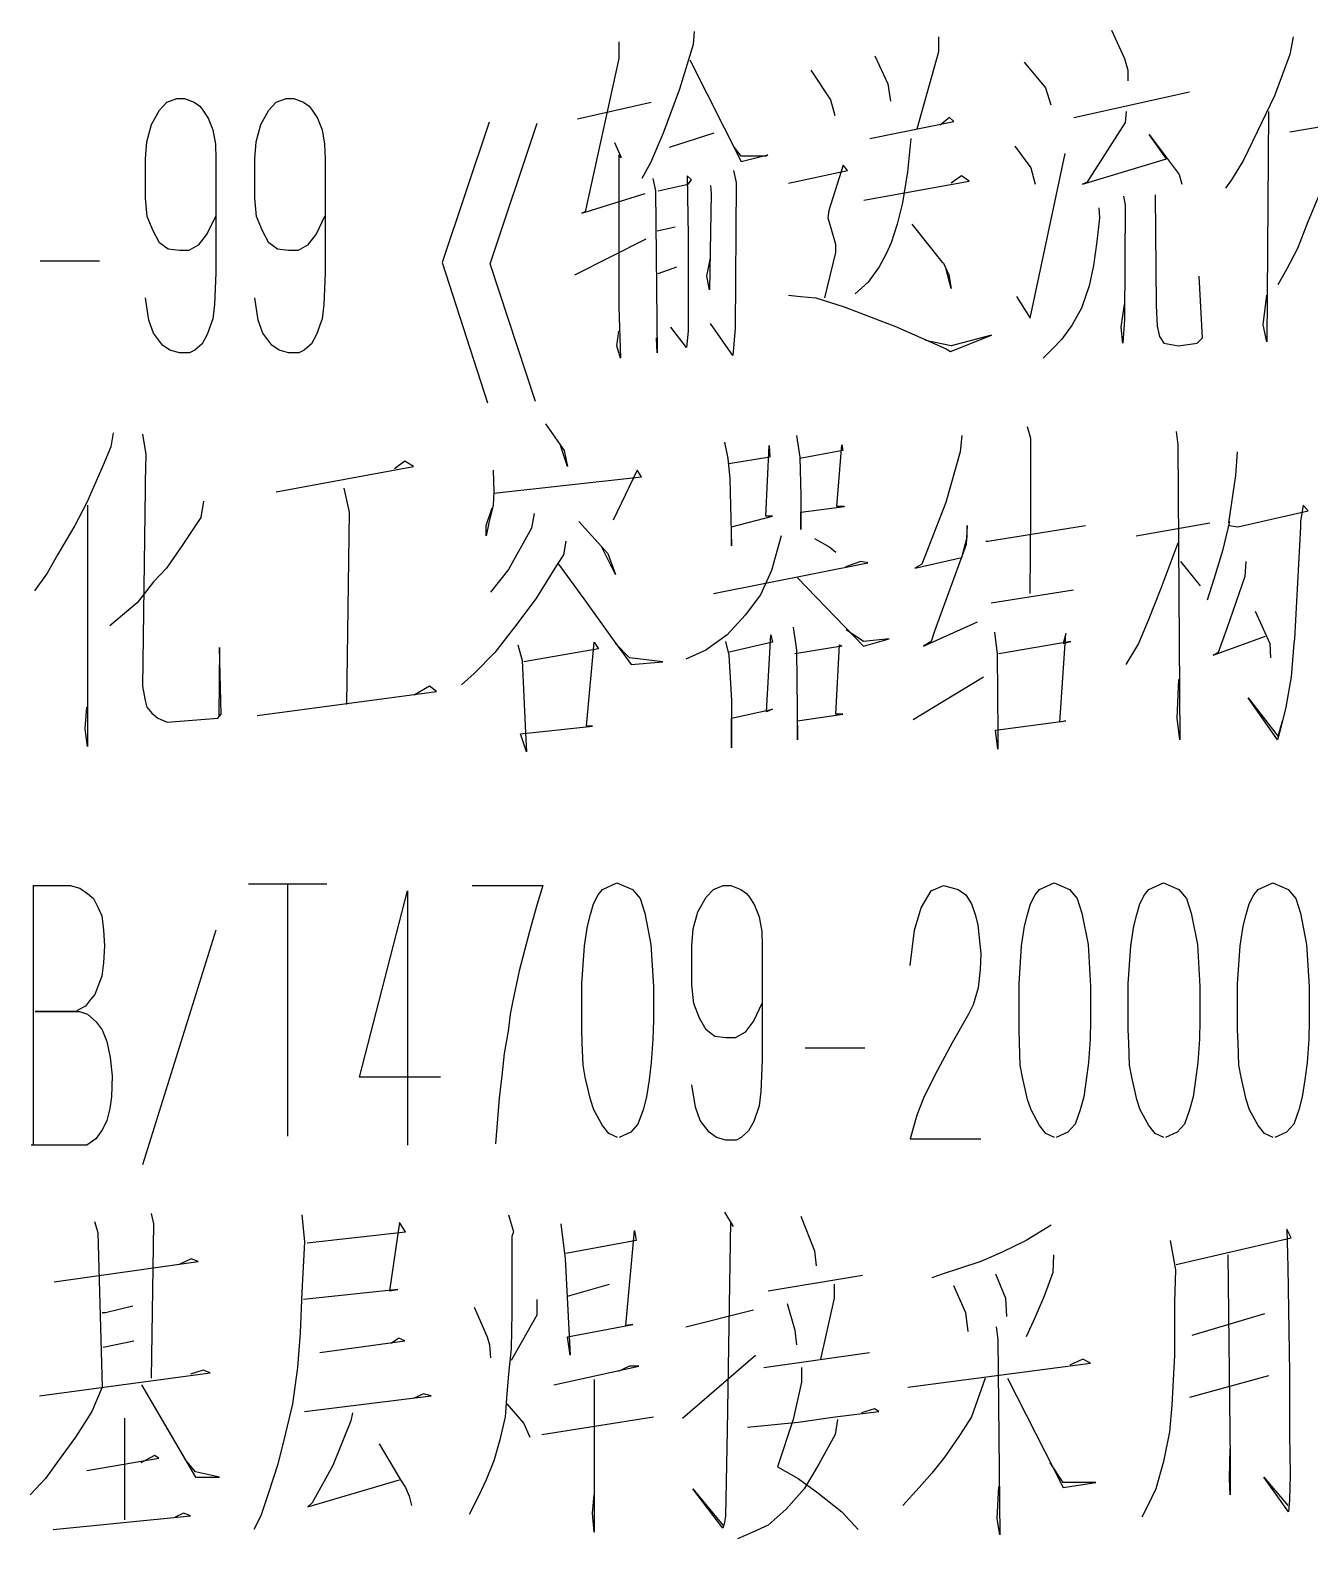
# Model space of a CAD drawing. Extents: x 0 to 8410, y 0 to 11890.
# Drawn here: x 7605.9 to 7801, y 10906.6 to 11136.6 of the extents above; entities that cross this region are included whole.
import ezdxf

# ---------------------------------------------------------------- set-up
doc = ezdxf.new("R2010")
doc.units = 0
doc.header["$MEASUREMENT"] = 0
doc.layers.add('6', color=7, linetype='Continuous')
doc.layers.add('8', color=7, linetype='Continuous')

# ---------------------------------------------------------------- blocks, each defined once
blk = doc.blocks.new('BLKENT759')
at = {"layer": '8', "color": 2, "linetype": 'Continuous'}
for p, q in [((7770.81, 11136.6), (7772.77, 11132.3)), ((7695.65, 11134.8), (7695.65, 11132.3)), ((7707.02, 11134.4), (7704.93, 11127.6)), ((7707.15, 11136.4), (7707.02, 11134.4)), ((7744.41, 11135.6), (7744.41, 11133.3)), ((7798.52, 11135.6), (7798, 11132.9)), ((7695.65, 11132.3), (7690.55, 11108.9)), ((7706.5, 11132.1), (7714.34, 11116.6)), ((7734.73, 11132.7), (7736.69, 11128.4)), ((7744.41, 11133.3), (7741.14, 11121.5)), ((7772.77, 11132.3), (7773.3, 11130.5)), ((7798, 11132.9), (7795.65, 11126.6)), ((7724.93, 11130.5), (7727.94, 11126)), ((7757.48, 11131.7), (7760.75, 11127.8)), ((7773.3, 11130.5), (7773.3, 11128.9)), ((7704.93, 11127.6), (7702.45, 11120.9)), ((7736.69, 11128.4), (7737.09, 11125.8)), ((7760.75, 11127.8), (7761.53, 11125.2)), ((7625.65, 11124.4), (7626.76, 11125.6)), ((7626.76, 11125.6), (7628.26, 11126.2)), ((7628.26, 11126.2), (7629.44, 11126.2)), ((7629.44, 11126.2), (7630.94, 11125.6)), ((7630.94, 11125.6), (7631.79, 11125)), ((7642.32, 11124.4), (7643.43, 11125.6)), ((7643.43, 11125.6), (7644.93, 11126.2)), ((7644.93, 11126.2), (7646.11, 11126.2)), ((7646.11, 11126.2), (7647.61, 11125.6)), ((7647.61, 11125.6), (7648.46, 11125)), ((7689.38, 11123.1), (7700.62, 11125.6)), ((7727.94, 11126), (7728.59, 11123.6)), ((7765.06, 11123.3), (7782.71, 11127.2)), ((7795.65, 11126.6), (7793.03, 11121.1)), ((7624.41, 11122.2), (7625.65, 11124.4)), ((7631.79, 11125), (7632.25, 11124.4)), ((7632.25, 11124.4), (7633.03, 11123.2)), ((7633.03, 11123.2), (7633.75, 11121.4)), ((7641.07, 11122.2), (7642.32, 11124.4)), ((7648.46, 11125), (7648.92, 11124.4)), ((7648.92, 11124.4), (7649.7, 11123.2)), ((7649.7, 11123.2), (7650.42, 11121.4)), ((7746.11, 11123.3), (7744.67, 11122.1)), ((7746.76, 11122.7), (7746.11, 11123.3)), ((7773.03, 11124.2), (7772.9, 11122.5)), ((7794.73, 11124.2), (7794.47, 11089.1)), ((7798, 11121.1), (7816.17, 11124.2)), ((7623.69, 11119.6), (7624.41, 11122.2)), ((7633.75, 11121.4), (7634.15, 11119.2)), ((7640.36, 11119.6), (7641.07, 11122.2)), ((7650.42, 11121.4), (7650.81, 11119.2)), ((7675.91, 11122.6), (7668.72, 11101.2)), ((7676.04, 11101), (7683.23, 11122.4)), ((7702.45, 11120.9), (7700.49, 11116.4)), ((7710.16, 11120.9), (7703.36, 11118.7)), ((7733.95, 11120.1), (7746.76, 11122.7)), ((7772.9, 11122.5), (7767.02, 11113.4)), ((7779.18, 11117), (7776.56, 11120.7)), ((7776.56, 11120.7), (7781.14, 11114.6)), ((7793.03, 11121.1), (7790.94, 11116.8)), ((7623.49, 11117), (7623.69, 11119.6)), ((7634.15, 11119.2), (7634.21, 11117)), ((7640.16, 11117), (7640.36, 11119.6)), ((7650.81, 11119.2), (7650.88, 11117)), ((7695, 11119.5), (7696.04, 11117.2)), ((7714.34, 11117.4), (7713.17, 11118.9)), ((7740.22, 11120.1), (7739.7, 11115)), ((7756.04, 11118.9), (7758.52, 11115.6)), ((7623.49, 11114.2), (7623.49, 11117)), ((7634.21, 11117), (7634.21, 11107.8)), ((7640.16, 11114.2), (7640.16, 11117)), ((7650.88, 11117), (7650.88, 11107.8)), ((7696.04, 11117.2), (7695.65, 11117.6)), ((7695.65, 11117.6), (7695.65, 11107.4)), ((7700.49, 11116.4), (7699.18, 11114)), ((7714.34, 11116.6), (7718.39, 11117.6)), ((7718.13, 11117.4), (7714.34, 11117.4)), ((7718.39, 11117.6), (7718.13, 11117.4)), ((7729.9, 11116), (7727.68, 11109.1)), ((7730.55, 11115.2), (7729.9, 11116)), ((7758.39, 11092.7), (7763.75, 11117.8)), ((7766.37, 11113.1), (7779.18, 11117)), ((7790.94, 11116.8), (7789.11, 11113.8)), ((7623.49, 11111), (7623.49, 11114.2)), ((7640.16, 11111), (7640.16, 11114.2)), ((7700.88, 11114), (7701.27, 11112.1)), ((7706.76, 11113.8), (7706.11, 11114.4)), ((7706.11, 11114.4), (7706.24, 11105.2)), ((7706.24, 11113.1), (7706.76, 11113.8)), ((7713.17, 11115.2), (7713.56, 11113.4)), ((7721.53, 11113.3), (7730.55, 11115.2)), ((7733.03, 11110.7), (7749.11, 11113.6)), ((7739.7, 11115), (7738.92, 11110.3)), ((7747.94, 11114.4), (7746.37, 11113.3)), ((7749.11, 11113.6), (7747.94, 11114.4)), ((7758.52, 11115.6), (7759.18, 11113.1)), ((7781.14, 11114.6), (7781.53, 11113.1)), ((7789.11, 11113.8), (7788.2, 11112.5)), ((7690.03, 11108.7), (7699.7, 11111.7)), ((7701.27, 11112.1), (7701.53, 11087.4)), ((7701.66, 11112.1), (7706.24, 11113.1)), ((7709.77, 11111.7), (7709.51, 11097)), ((7709.64, 11112.9), (7709.77, 11111.7)), ((7713.56, 11113.4), (7713.43, 11091.1)), ((7767.02, 11113.4), (7766.37, 11113.1)), ((7772.64, 11111.3), (7772.9, 11109.9)), ((7777.48, 11111.5), (7777.61, 11094.6)), ((7802.71, 11112.1), (7800.75, 11107.4)), ((7623.75, 11108.2), (7623.49, 11111)), ((7640.42, 11108.2), (7640.16, 11111)), ((7727.68, 11109.1), (7727.54, 11108)), ((7738.92, 11110.3), (7738.13, 11107)), ((7768.85, 11109.5), (7768.98, 11108)), ((7772.9, 11109.9), (7772.77, 11092.5)), ((7624.67, 11106), (7623.75, 11108.2)), ((7634.15, 11108.2), (7632.9, 11105.6)), ((7634.21, 11107.8), (7634.21, 11099.6)), ((7641.34, 11106), (7640.42, 11108.2)), ((7650.81, 11108.2), (7649.57, 11105.6)), ((7650.88, 11107.8), (7650.88, 11099.6)), ((7690.55, 11108.9), (7690.03, 11108.7)), ((7695.65, 11107.4), (7695.65, 11095)), ((7727.54, 11108), (7727.94, 11106.6)), ((7738.13, 11107), (7737.22, 11104.2)), ((7740.36, 11107), (7744.93, 11101.3)), ((7768.98, 11108), (7768.59, 11104.4)), ((7800.75, 11107.4), (7799.18, 11103.3)), ((7625.65, 11104.2), (7624.67, 11106)), ((7632.9, 11105.6), (7631.53, 11103.8)), ((7642.32, 11104.2), (7641.34, 11106)), ((7649.57, 11105.6), (7648.2, 11103.8)), ((7688.98, 11099.3), (7699.83, 11104.8)), ((7701.53, 11106), (7704.28, 11106.6)), ((7706.24, 11105.2), (7706.24, 11095)), ((7727.94, 11106.6), (7728.72, 11104)), ((7768.59, 11104.4), (7768.07, 11100.7)), ((7626.96, 11103.2), (7625.65, 11104.2)), ((7628.66, 11103), (7626.96, 11103.2)), ((7630.09, 11103), (7628.66, 11103)), ((7631.53, 11103.8), (7630.09, 11103)), ((7643.62, 11103.2), (7642.32, 11104.2)), ((7645.32, 11103), (7643.62, 11103.2)), ((7646.76, 11103), (7645.32, 11103)), ((7648.2, 11103.8), (7646.76, 11103)), ((7728.72, 11102.7), (7727.02, 11095.8)), ((7728.72, 11104), (7728.72, 11102.7)), ((7736.43, 11102.5), (7735.39, 11100.5)), ((7737.22, 11104.2), (7736.43, 11102.5)), ((7799.18, 11103.3), (7797.48, 11100.1)), ((7616.5, 11101.4), (7607.41, 11101.4)), ((7668.72, 11101.2), (7675.65, 11079.8)), ((7682.97, 11080), (7676.04, 11101)), ((7701.66, 11099.5), (7704.54, 11100.5)), ((7709.11, 11099.1), (7709.64, 11101.9)), ((7735.39, 11100.5), (7733.69, 11098.2)), ((7744.93, 11101.3), (7745.19, 11101.1)), ((7745.19, 11101.1), (7745.98, 11099.3)), ((7746.37, 11097.2), (7745.58, 11100.1)), ((7768.07, 11100.7), (7767.41, 11097.6)), ((7797.48, 11100.1), (7796.17, 11097.8)), ((7634.21, 11099.6), (7634.02, 11094.8)), ((7650.88, 11099.6), (7650.68, 11094.8)), ((7709.51, 11097), (7709.11, 11099.1)), ((7733.69, 11098.2), (7731.73, 11096.4)), ((7745.98, 11099.3), (7746.37, 11097.2)), ((7767.41, 11097.6), (7766.24, 11094.2)), ((7784.67, 11089.7), (7784.15, 11099.1)), ((7624.02, 11092.4), (7623.49, 11095.8)), ((7640.68, 11092.4), (7640.16, 11095.8)), ((7721.53, 11096.2), (7723.36, 11096)), ((7723.36, 11096), (7725.71, 11095.8)), ((7725.71, 11095.8), (7730.03, 11094.4)), ((7756.3, 11096), (7758.39, 11092.7)), ((7793.95, 11091.7), (7794.47, 11096.2)), ((7634.02, 11094.8), (7633.75, 11092.6)), ((7650.68, 11094.8), (7650.42, 11092.6)), ((7695.65, 11095), (7695.65, 11094.4)), ((7695.65, 11094.4), (7695.91, 11086.6)), ((7706.24, 11095), (7706.24, 11090.7)), ((7730.03, 11094.4), (7737.22, 11091.7)), ((7766.24, 11094.2), (7764.8, 11091.7)), ((7772.25, 11091.3), (7772.77, 11094.8)), ((7777.61, 11094.6), (7777.74, 11091.5)), ((7624.73, 11090.4), (7624.02, 11092.4)), ((7633.75, 11092.6), (7632.9, 11090.2)), ((7641.4, 11090.4), (7640.68, 11092.4)), ((7650.42, 11092.6), (7649.57, 11090.2)), ((7695.39, 11088.5), (7695.65, 11090.7)), ((7705.98, 11088.2), (7703.62, 11091.3)), ((7706.24, 11090.7), (7705.98, 11088.2)), ((7713.04, 11087), (7709.64, 11091.9)), ((7713.43, 11091.1), (7713.04, 11087)), ((7737.22, 11091.7), (7737.74, 11091.5)), ((7737.74, 11091.5), (7745.58, 11088)), ((7764.8, 11091.7), (7763.23, 11089.5)), ((7772.51, 11088.9), (7772.25, 11091.3)), ((7772.77, 11092.5), (7772.51, 11088.9)), ((7777.74, 11091.5), (7778.13, 11089.9)), ((7794.47, 11089.1), (7793.95, 11091.7)), ((7626.11, 11088.6), (7624.73, 11090.4)), ((7627.22, 11087.8), (7626.11, 11088.6)), ((7632.12, 11088.8), (7631.01, 11087.8)), ((7632.9, 11090.2), (7632.12, 11088.8)), ((7642.77, 11088.6), (7641.4, 11090.4)), ((7643.88, 11087.8), (7642.77, 11088.6)), ((7648.79, 11088.8), (7647.68, 11087.8)), ((7649.57, 11090.2), (7648.79, 11088.8)), ((7695.91, 11086.6), (7695.39, 11088.5)), ((7701.53, 11087.4), (7701.4, 11089.7)), ((7746.37, 11088.5), (7742.45, 11089.3)), ((7746.24, 11087.6), (7752.51, 11090.1)), ((7752.51, 11090.1), (7746.37, 11088.5)), ((7763.23, 11089.5), (7761.79, 11088)), ((7778.13, 11089.9), (7778.79, 11088.9)), ((7778.79, 11088.9), (7781.01, 11088.5)), ((7781.01, 11088.5), (7783.88, 11088.9)), ((7783.88, 11088.9), (7784.67, 11089.7)), ((7628.66, 11087.4), (7627.22, 11087.8)), ((7630.22, 11087.4), (7628.66, 11087.4)), ((7631.01, 11087.8), (7630.22, 11087.4)), ((7645.32, 11087.4), (7643.88, 11087.8)), ((7646.89, 11087.4), (7645.32, 11087.4)), ((7647.68, 11087.8), (7646.89, 11087.4)), ((7745.58, 11088), (7746.24, 11087.6)), ((7761.79, 11088), (7760.36, 11086.6)), ((7618.59, 11075.2), (7618.2, 11073.1)), ((7623.03, 11075), (7623.56, 11071.9)), ((7684.47, 11076.6), (7687.35, 11072.5)), ((7722.77, 11074.8), (7723.29, 11071.5)), ((7748, 11074.8), (7747.74, 11072.3)), ((7757.94, 11076.2), (7758.46, 11074.4)), ((7780.68, 11075.4), (7780.94, 11073.4)), ((7618.2, 11073.1), (7617.02, 11070.3)), ((7687.87, 11070.1), (7686.69, 11073.6)), ((7687.35, 11072.5), (7687.87, 11070.1)), ((7711.79, 11073.8), (7712.31, 11071.3)), ((7718.07, 11062.5), (7718.59, 11073.3)), ((7718.59, 11073.3), (7718.72, 11071.5)), ((7729.83, 11072.5), (7723.29, 11071.3)), ((7728.92, 11064), (7729.7, 11073.4)), ((7729.7, 11073.4), (7729.83, 11072.5)), ((7747.74, 11072.3), (7745.52, 11064.6)), ((7758.46, 11074.4), (7758.46, 11062.9)), ((7780.94, 11073.4), (7781.2, 11028.4)), ((7789.96, 11072.3), (7789.7, 11068.7)), ((7617.02, 11070.3), (7614.54, 11064.6)), ((7623.56, 11071.9), (7623.43, 11067.8)), ((7643.43, 11066.2), (7664.34, 11070.1)), ((7663.03, 11070.9), (7661.47, 11069.7)), ((7664.34, 11070.1), (7663.03, 11070.9)), ((7712.31, 11071.3), (7712.58, 11068.2)), ((7718.72, 11071.5), (7712.45, 11070.5)), ((7723.29, 11071.5), (7723.43, 11065.6)), ((7623.43, 11067.8), (7623.43, 11066.6)), ((7676.5, 11069.5), (7676.63, 11066.2)), ((7676.63, 11066), (7699.11, 11068.5)), ((7698.46, 11069.5), (7694.8, 11061.9)), ((7699.11, 11068.5), (7698.46, 11069.5)), ((7712.58, 11068.2), (7712.84, 11058)), ((7789.7, 11068.7), (7788.65, 11061.5)), ((7623.43, 11066.6), (7623.03, 11036.6)), ((7653.75, 11066.8), (7654.54, 11063.1)), ((7676.63, 11066.2), (7676.5, 11064.2)), ((7723.43, 11065.6), (7723.43, 11060.5)), ((7614.54, 11064.6), (7612.71, 11061.1)), ((7614.67, 11064.2), (7614.67, 11027.4)), ((7632.32, 11064.8), (7631.92, 11062.3)), ((7654.54, 11063.1), (7654.14, 11033.8)), ((7675.45, 11061.1), (7676.37, 11063.8)), ((7676.5, 11064.2), (7675.84, 11061.5)), ((7723.43, 11063.1), (7730.09, 11064)), ((7723.43, 11060.5), (7723.43, 11063.1)), ((7730.09, 11064), (7728.92, 11064)), ((7745.52, 11064.6), (7741.86, 11055.2)), ((7790.09, 11060.9), (7800.81, 11063.3)), ((7800.03, 11064.2), (7799.63, 11061.7)), ((7800.81, 11063.3), (7800.03, 11064.2)), ((7612.71, 11061.1), (7610.09, 11056.6)), ((7631.92, 11062.3), (7629.18, 11058.2)), ((7675.84, 11061.5), (7675.45, 11059.5)), ((7675.45, 11059.5), (7675.45, 11061.1)), ((7682.38, 11060.7), (7678.85, 11054.4)), ((7682.77, 11062.9), (7682.38, 11060.7)), ((7689.57, 11061.7), (7694.01, 11056.8)), ((7712.84, 11060.9), (7719.11, 11062.5)), ((7712.84, 11058), (7712.84, 11060.9)), ((7719.11, 11062.5), (7718.07, 11062.5)), ((7748.78, 11061.1), (7748.65, 11058.2)), ((7748.78, 11059.3), (7748.78, 11061.1)), ((7751.92, 11058.7), (7766.82, 11061.1)), ((7758.46, 11062.9), (7758.33, 11050.7)), ((7774.54, 11059.5), (7785.78, 11061.5)), ((7788.78, 11061.7), (7787.74, 11057.2)), ((7788.78, 11061.1), (7790.09, 11060.9)), ((7799.63, 11060.9), (7798.72, 11043.8)), ((7799.63, 11061.7), (7799.63, 11060.9)), ((7687.61, 11058.7), (7687.22, 11056.6)), ((7720.42, 11059.5), (7718.98, 11054.2)), ((7725.52, 11059.1), (7727.87, 11057.8)), ((7748, 11056.2), (7748.78, 11059.3)), ((7751.66, 11058.7), (7751.92, 11058.7)), ((7780.94, 11058.4), (7778.33, 11051.5)), ((7610.09, 11056.6), (7608.52, 11053.8)), ((7629.18, 11058.2), (7626.69, 11054.6)), ((7687.22, 11056.6), (7686.17, 11055)), ((7695.19, 11053.6), (7693.1, 11057.8)), ((7694.01, 11056.8), (7695.19, 11053.6)), ((7727.87, 11057.8), (7728.79, 11057)), ((7740.81, 11054.6), (7748, 11056.2)), ((7748.65, 11058.2), (7743.82, 11045)), ((7787.74, 11057.2), (7786.43, 11052.9)), ((7608.52, 11053.8), (7606.56, 11051.1)), ((7626.69, 11054.6), (7624.73, 11052.5)), ((7678.85, 11054.4), (7676.11, 11050.9)), ((7686.17, 11055), (7683.03, 11049.9)), ((7686.3, 11055.4), (7690.35, 11049.9)), ((7710.09, 11050.7), (7733.62, 11055.4)), ((7718.98, 11054.2), (7717.28, 11050.5)), ((7732.58, 11055.6), (7730.22, 11054.8)), ((7733.62, 11055.4), (7732.58, 11055.6)), ((7741.86, 11055.2), (7740.81, 11054.6)), ((7781.33, 11055.6), (7784.34, 11051.9)), ((7791.27, 11055.6), (7791.14, 11053.3)), ((7624.73, 11052.5), (7622.25, 11049.3)), ((7722.9, 11053.1), (7732.97, 11042.7)), ((7778.33, 11051.5), (7776.37, 11046.6)), ((7786.43, 11052.9), (7785.39, 11049.7)), ((7791.14, 11053.3), (7788.39, 11045.4)), ((7622.25, 11049.3), (7618.07, 11045.8)), ((7683.03, 11049.9), (7679.77, 11045.6)), ((7690.35, 11049.9), (7694.54, 11044)), ((7717.28, 11050.5), (7714.93, 11047.4)), ((7752.45, 11049.3), (7764.99, 11051.3)), ((7714.93, 11047.4), (7712.18, 11044.4)), ((7792.71, 11048), (7794.93, 11043.1)), ((7679.77, 11045.6), (7676.76, 11041.7)), ((7722.25, 11045.6), (7722.77, 11042.1)), ((7732.97, 11043.4), (7730.35, 11045.2)), ((7742.12, 11042.7), (7750.35, 11046.4)), ((7743.82, 11045), (7743.29, 11043.4)), ((7752.97, 11044.8), (7753.36, 11041.5)), ((7762.9, 11031.1), (7763.82, 11044.6)), ((7763.82, 11044.6), (7763.43, 11043.1)), ((7776.37, 11046.6), (7774.93, 11043.1)), ((7788.39, 11045.4), (7787.09, 11041.7)), ((7634.8, 11042.5), (7634.67, 11032.1)), ((7635.06, 11032.3), (7634.8, 11042.5)), ((7680.29, 11042.9), (7680.94, 11040.5)), ((7692.58, 11042.3), (7681.2, 11040.3)), ((7690.75, 11030.5), (7691.92, 11043.3)), ((7691.92, 11043.3), (7692.58, 11042.3)), ((7694.54, 11044), (7697.54, 11039.9)), ((7697.28, 11040.9), (7695.19, 11043.1)), ((7712.18, 11044.4), (7708.92, 11042.1)), ((7711.92, 11043.4), (7712.45, 11041.3)), ((7719.11, 11043.3), (7712.31, 11041.7)), ((7718.2, 11032.7), (7718.85, 11044.4)), ((7718.85, 11044.4), (7719.11, 11043.3)), ((7729.7, 11042.7), (7722.51, 11041.5)), ((7728.79, 11032.3), (7729.31, 11042.9)), ((7729.31, 11042.9), (7729.7, 11042.7)), ((7732.97, 11042.7), (7736.89, 11043.8)), ((7736.89, 11043.8), (7732.97, 11043.4)), ((7743.29, 11043.4), (7742.12, 11042.7)), ((7764.6, 11043.4), (7753.62, 11041.5)), ((7763.43, 11043.1), (7764.6, 11043.4)), ((7774.93, 11043.1), (7772.97, 11039.9)), ((7786.3, 11041.3), (7794.27, 11044.2)), ((7794.93, 11043.1), (7795.06, 11040.9)), ((7798.59, 11043.1), (7798.2, 11038)), ((7798.72, 11043.8), (7798.59, 11043.1)), ((7676.76, 11041.7), (7673.62, 11038.5)), ((7680.94, 11040.5), (7681.46, 11029.5)), ((7702.38, 11040.3), (7697.28, 11040.9)), ((7697.54, 11039.9), (7702.38, 11040.3)), ((7708.92, 11042.1), (7705.91, 11040.7)), ((7712.45, 11041.3), (7712.84, 11034.4)), ((7722.77, 11042.1), (7722.9, 11028.4)), ((7753.36, 11041.5), (7753.49, 11029.3)), ((7787.09, 11041.7), (7786.3, 11041.3)), ((7673.62, 11038.5), (7671.66, 11036.8)), ((7740.55, 11031.5), (7751.27, 11038)), ((7798.2, 11038), (7797.41, 11033.4)), ((7623.03, 11036.6), (7623.43, 11034.4)), ((7640.55, 11032.1), (7667.87, 11035.8)), ((7666.82, 11036.6), (7664.47, 11035.2)), ((7667.87, 11035.8), (7666.82, 11036.6)), ((7780.81, 11031.7), (7781.07, 11037.6)), ((7614.28, 11030.1), (7614.54, 11033.4)), ((7623.43, 11034.4), (7623.69, 11033.4)), ((7623.69, 11033.4), (7624.47, 11032.5)), ((7712.84, 11034.4), (7712.84, 11033.4)), ((7712.84, 11033.4), (7712.84, 11027.2)), ((7712.84, 11031.7), (7719.11, 11033.1)), ((7719.11, 11033.1), (7718.2, 11032.7)), ((7796.1, 11028.4), (7791.66, 11034.8)), ((7791.66, 11034.8), (7796.24, 11028.9)), ((7797.41, 11033.4), (7796.63, 11030.3)), ((7624.47, 11032.5), (7625.39, 11031.7)), ((7625.39, 11031.7), (7626.82, 11031.1)), ((7626.82, 11031.1), (7634.54, 11031.7)), ((7634.54, 11031.7), (7635.06, 11032.3)), ((7712.84, 11027.2), (7712.84, 11031.7)), ((7722.9, 11031.3), (7729.83, 11032.3)), ((7722.9, 11028.4), (7722.9, 11031.3)), ((7729.83, 11032.3), (7728.79, 11032.3)), ((7753.1, 11029.9), (7763.82, 11031.3)), ((7763.82, 11031.3), (7762.9, 11031.1)), ((7781.2, 11028.4), (7780.81, 11031.7)), ((7796.24, 11028.9), (7796.89, 11031.3)), ((7614.67, 11027.4), (7614.28, 11030.1)), ((7680.68, 11029.3), (7691.66, 11030.5)), ((7681.6, 11026.6), (7680.68, 11029.3)), ((7681.46, 11029.5), (7681.6, 11026.6)), ((7691.66, 11030.5), (7690.75, 11030.5)), ((7753.49, 11027), (7753.1, 11029.9)), ((7753.49, 11029.3), (7753.49, 11027)), ((7796.63, 11030.3), (7796.1, 11028.4)), ((7606.3, 11006.2), (7611.99, 11006.2)), ((7606.43, 10966.6), (7606.43, 11006.2)), ((7611.99, 11006.2), (7613.49, 11005.8)), ((7613.49, 11005.8), (7614.67, 11005)), ((7651.14, 11006.4), (7639.18, 11006.4)), ((7645.13, 11006.4), (7645.13, 10968)), ((7673.3, 11006.2), (7684.08, 11006.2)), ((7684.08, 11006.2), (7683.17, 11003.2)), ((7692.51, 11004.8), (7693.17, 11005.6)), ((7693.17, 11005.6), (7695.39, 11006.6)), ((7695.39, 11006.6), (7697.74, 11005.6)), ((7697.74, 11005.6), (7698.92, 11004.2)), ((7708.98, 11004.4), (7710.09, 11005.6)), ((7710.09, 11005.6), (7711.6, 11006.2)), ((7711.6, 11006.2), (7712.77, 11006.2)), ((7712.77, 11006.2), (7714.28, 11005.6)), ((7714.28, 11005.6), (7715.13, 11005)), ((7743.3, 11005.4), (7745.19, 11006.2)), ((7745.19, 11006.2), (7747.42, 11005.6)), ((7747.42, 11005.6), (7748.59, 11004.8)), ((7759.18, 11004.8), (7759.83, 11005.6)), ((7759.83, 11005.6), (7762.06, 11006.6)), ((7762.06, 11006.6), (7764.41, 11005.6)), ((7764.41, 11005.6), (7765.59, 11004.2)), ((7775.85, 11004.8), (7776.5, 11005.6)), ((7776.5, 11005.6), (7778.72, 11006.6)), ((7778.72, 11006.6), (7781.08, 11005.6)), ((7781.08, 11005.6), (7782.25, 11004.2)), ((7792.51, 11004.8), (7793.17, 11005.6)), ((7793.17, 11005.6), (7795.39, 11006.6)), ((7795.39, 11006.6), (7797.74, 11005.6)), ((7797.74, 11005.6), (7798.92, 11004.2)), ((7614.67, 11005), (7615.58, 11004.2)), ((7615.58, 11004.2), (7616.3, 11002.8)), ((7656.11, 10977), (7663.43, 11005.4)), ((7663.43, 11005.4), (7663.43, 10966.6)), ((7683.17, 11003.2), (7682.06, 10999.2)), ((7691.34, 11001.8), (7691.79, 11003.4)), ((7691.79, 11003.4), (7692.51, 11004.8)), ((7698.92, 11004.2), (7699.64, 11002)), ((7707.74, 11002.2), (7708.98, 11004.4)), ((7715.13, 11005), (7715.58, 11004.4)), ((7715.58, 11004.4), (7716.37, 11003.2)), ((7716.37, 11003.2), (7717.09, 11001.4)), ((7741.79, 11002.8), (7743.3, 11005.4)), ((7748.59, 11004.8), (7749.44, 11003.4)), ((7749.44, 11003.4), (7750.03, 11001.8)), ((7758, 11001.8), (7758.46, 11003.4)), ((7758.46, 11003.4), (7759.18, 11004.8)), ((7765.59, 11004.2), (7766.3, 11002)), ((7774.67, 11001.8), (7775.13, 11003.4)), ((7775.13, 11003.4), (7775.85, 11004.8)), ((7782.25, 11004.2), (7782.97, 11002)), ((7791.34, 11001.8), (7791.8, 11003.4)), ((7791.8, 11003.4), (7792.51, 11004.8)), ((7798.92, 11004.2), (7799.64, 11002)), ((7616.3, 11002.8), (7616.83, 11001.6)), ((7616.83, 11001.6), (7617.09, 10999.4)), ((7690.88, 11000), (7691.34, 11001.8)), ((7699.64, 11002), (7700.55, 10997.2)), ((7707.02, 10999.6), (7707.74, 11002.2)), ((7717.09, 11001.4), (7717.48, 10999.2)), ((7740.75, 10999.4), (7741.79, 11002.8)), ((7750.03, 11001.8), (7750.42, 11000.2)), ((7757.55, 11000), (7758, 11001.8)), ((7766.3, 11002), (7767.22, 10997.2)), ((7774.21, 11000), (7774.67, 11001.8)), ((7782.97, 11002), (7783.89, 10997.2)), ((7790.88, 11000), (7791.34, 11001.8)), ((7799.64, 11002), (7800.55, 10997.2)), ((7617.09, 10999.4), (7617.22, 10997)), ((7634.21, 10999.4), (7623.03, 10963.6)), ((7682.06, 10999.2), (7680.49, 10993.2)), ((7690.42, 10997), (7690.88, 11000)), ((7706.83, 10997), (7707.02, 10999.6)), ((7717.48, 10999.2), (7717.55, 10997)), ((7740.1, 10994), (7740.75, 10999.4)), ((7750.42, 11000.2), (7750.88, 10995.8)), ((7757.09, 10997), (7757.55, 11000)), ((7773.76, 10997), (7774.21, 11000)), ((7790.42, 10997), (7790.88, 11000)), ((7617.22, 10997), (7617.09, 10994.4)), ((7690.03, 10991.2), (7690.42, 10997)), ((7700.55, 10997.2), (7700.94, 10990.8)), ((7706.83, 10994.2), (7706.83, 10997)), ((7717.55, 10997), (7717.55, 10987.8)), ((7756.7, 10991.2), (7757.09, 10997)), ((7767.22, 10997.2), (7767.61, 10990.8)), ((7773.36, 10991.2), (7773.76, 10997)), ((7783.89, 10997.2), (7784.28, 10990.8)), ((7790.03, 10991.2), (7790.42, 10997)), ((7800.55, 10997.2), (7800.95, 10990.8)), ((7617.09, 10994.4), (7616.83, 10992.4)), ((7706.83, 10991), (7706.83, 10994.2)), ((7750.88, 10995.8), (7750.75, 10993.4)), ((7616.83, 10992.4), (7616.24, 10990.8)), ((7680.49, 10993.2), (7679.51, 10988.6)), ((7750.75, 10993.4), (7750.49, 10990.6)), ((7615.78, 10989.6), (7615.13, 10988.8)), ((7616.24, 10990.8), (7615.78, 10989.6)), ((7690.03, 10984.2), (7690.03, 10991.2)), ((7700.94, 10990.8), (7700.94, 10985.6)), ((7707.09, 10988.2), (7706.83, 10991)), ((7750.49, 10990.6), (7749.7, 10988)), ((7756.7, 10984.2), (7756.7, 10991.2)), ((7767.61, 10990.8), (7767.61, 10985.6)), ((7773.36, 10984.2), (7773.36, 10991.2)), ((7784.28, 10990.8), (7784.28, 10985.6)), ((7790.03, 10984.2), (7790.03, 10991.2)), ((7800.95, 10990.8), (7800.95, 10985.6)), ((7613.17, 10987.2), (7612.97, 10987)), ((7614.34, 10987.8), (7613.17, 10987.2)), ((7615.13, 10988.8), (7614.34, 10987.8)), ((7679.51, 10988.6), (7679.11, 10986.6)), ((7708, 10986), (7707.09, 10988.2)), ((7717.48, 10988.2), (7716.24, 10985.6)), ((7717.55, 10987.8), (7717.55, 10979.6)), ((7749.7, 10988), (7748.98, 10986.6)), ((7612.97, 10987), (7606.69, 10987)), ((7606.69, 10987), (7613.43, 10987)), ((7613.43, 10987), (7614.67, 10986.6)), ((7614.67, 10986.6), (7615.98, 10985.4)), ((7615.98, 10985.4), (7616.89, 10984.2)), ((7679.11, 10986.6), (7678.79, 10984)), ((7700.94, 10985.6), (7700.88, 10982.8)), ((7708.98, 10984.2), (7708, 10986)), ((7716.24, 10985.6), (7714.87, 10983.8)), ((7748.98, 10986.6), (7746.5, 10982.2)), ((7767.61, 10985.6), (7767.55, 10982.8)), ((7784.28, 10985.6), (7784.21, 10982.8)), ((7800.95, 10985.6), (7800.88, 10982.8)), ((7616.89, 10984.2), (7617.61, 10982.4)), ((7678.79, 10984), (7678.2, 10980.6)), ((7690.09, 10982.2), (7690.03, 10984.2)), ((7700.88, 10982.8), (7700.62, 10979.2)), ((7710.29, 10983.2), (7708.98, 10984.2)), ((7711.99, 10983), (7710.29, 10983.2)), ((7713.43, 10983), (7711.99, 10983)), ((7714.87, 10983.8), (7713.43, 10983)), ((7756.76, 10982.2), (7756.7, 10984.2)), ((7767.55, 10982.8), (7767.29, 10979.2)), ((7773.43, 10982.2), (7773.36, 10984.2)), ((7784.21, 10982.8), (7783.95, 10979.2)), ((7790.1, 10982.2), (7790.03, 10984.2)), ((7800.88, 10982.8), (7800.62, 10979.2)), ((7617.61, 10982.4), (7618.13, 10980)), ((7678.2, 10980.6), (7677.81, 10977.2)), ((7690.23, 10978.8), (7690.09, 10982.2)), ((7733.17, 10981.4), (7724.08, 10981.4)), ((7746.5, 10982.2), (7743.89, 10977.4)), ((7756.89, 10978.8), (7756.76, 10982.2)), ((7773.56, 10978.8), (7773.43, 10982.2)), ((7790.23, 10978.8), (7790.1, 10982.2)), ((7618.13, 10980), (7618.39, 10977.2)), ((7690.55, 10977), (7690.23, 10978.8)), ((7700.62, 10979.2), (7700.29, 10976.6)), ((7717.55, 10979.6), (7717.35, 10974.8)), ((7757.22, 10977), (7756.89, 10978.8)), ((7767.29, 10979.2), (7766.96, 10976.6)), ((7773.89, 10977), (7773.56, 10978.8)), ((7783.95, 10979.2), (7783.62, 10976.6)), ((7790.55, 10977), (7790.23, 10978.8)), ((7800.62, 10979.2), (7800.29, 10976.6)), ((7618.39, 10977.2), (7618.33, 10974)), ((7668.46, 10977), (7656.11, 10977)), ((7677.81, 10977.2), (7677.41, 10973.8)), ((7691.34, 10973.6), (7690.55, 10977)), ((7700.29, 10976.6), (7699.9, 10974)), ((7707.35, 10972.4), (7706.83, 10975.8)), ((7743.89, 10977.4), (7742.12, 10973.8)), ((7758, 10973.6), (7757.22, 10977)), ((7766.96, 10976.6), (7766.57, 10974)), ((7774.67, 10973.6), (7773.89, 10977)), ((7783.62, 10976.6), (7783.23, 10974)), ((7791.34, 10973.6), (7790.55, 10977)), ((7800.29, 10976.6), (7799.9, 10974)), ((7618.33, 10974), (7618.07, 10972.2)), ((7677.41, 10973.8), (7676.89, 10966.8)), ((7691.86, 10972), (7691.34, 10973.6)), ((7699.9, 10974), (7699.38, 10972)), ((7717.35, 10974.8), (7717.09, 10972.6)), ((7742.12, 10973.8), (7741.14, 10971.2)), ((7758.53, 10972), (7758, 10973.6)), ((7766.57, 10974), (7766.04, 10972)), ((7775.19, 10972), (7774.67, 10973.6)), ((7783.23, 10974), (7782.71, 10972)), ((7791.86, 10972), (7791.34, 10973.6)), ((7799.9, 10974), (7799.38, 10972)), ((7618.07, 10972.2), (7617.61, 10970.4)), ((7693.17, 10969.6), (7691.86, 10972)), ((7699.38, 10972), (7698.59, 10969.8)), ((7708.07, 10970.4), (7707.35, 10972.4)), ((7717.09, 10972.6), (7716.24, 10970.2)), ((7741.14, 10971.2), (7740.1, 10967.6)), ((7759.83, 10969.6), (7758.53, 10972)), ((7766.04, 10972), (7765.26, 10969.8)), ((7776.5, 10969.6), (7775.19, 10972)), ((7782.71, 10972), (7781.93, 10969.8)), ((7793.17, 10969.6), (7791.86, 10972)), ((7799.38, 10972), (7798.59, 10969.8)), ((7616.96, 10969), (7615.91, 10967.6)), ((7617.61, 10970.4), (7616.96, 10969)), ((7694.15, 10968.4), (7693.17, 10969.6)), ((7698.59, 10969.8), (7697.48, 10968.6)), ((7709.44, 10968.6), (7708.07, 10970.4)), ((7715.45, 10968.8), (7714.34, 10967.8)), ((7716.24, 10970.2), (7715.45, 10968.8)), ((7760.81, 10968.4), (7759.83, 10969.6)), ((7765.26, 10969.8), (7764.15, 10968.6)), ((7777.48, 10968.4), (7776.5, 10969.6)), ((7781.93, 10969.8), (7780.81, 10968.6)), ((7794.15, 10968.4), (7793.17, 10969.6)), ((7798.59, 10969.8), (7797.48, 10968.6)), ((7614.54, 10966.6), (7606.04, 10966.6)), ((7615.91, 10967.6), (7614.54, 10966.6)), ((7695.45, 10967.8), (7694.15, 10968.4)), ((7697.48, 10968.6), (7695.72, 10967.8)), ((7710.55, 10967.8), (7709.44, 10968.6)), ((7711.99, 10967.4), (7710.55, 10967.8)), ((7713.56, 10967.4), (7711.99, 10967.4)), ((7714.34, 10967.8), (7713.56, 10967.4)), ((7740.1, 10967.6), (7750.88, 10967.6)), ((7762.12, 10967.8), (7760.81, 10968.4)), ((7764.15, 10968.6), (7762.38, 10967.8)), ((7778.79, 10967.8), (7777.48, 10968.4)), ((7780.81, 10968.6), (7779.05, 10967.8)), ((7795.46, 10967.8), (7794.15, 10968.4)), ((7797.48, 10968.6), (7795.72, 10967.8)), ((7615.71, 10955), (7616.23, 10953.3)), ((7624.34, 10956.2), (7624.73, 10954.6)), ((7647.34, 10956), (7647.74, 10951.9)), ((7678.85, 10956), (7679.63, 10953.4)), ((7711.79, 10956.4), (7713.1, 10954.2)), ((7712.7, 10955), (7712.18, 10923.1)), ((7713.1, 10954.2), (7712.7, 10955)), ((7723.42, 10955.8), (7725.51, 10950.5)), ((7616.23, 10953.3), (7616.89, 10929.7)), ((7624.73, 10954.6), (7624.34, 10931.1)), ((7648.13, 10951.7), (7663.16, 10953.4)), ((7662.25, 10954.8), (7660.68, 10944.4)), ((7663.16, 10953.4), (7662.25, 10954.8)), ((7679.63, 10953.4), (7679.37, 10952.7)), ((7679.37, 10952.7), (7679.37, 10941.1)), ((7686.82, 10954.6), (7687.47, 10949.3)), ((7696.76, 10939.1), (7698.06, 10953.6)), ((7698.06, 10953.6), (7698.32, 10952.1)), ((7761.59, 10954.4), (7757.8, 10952.1)), ((7798.19, 10952.5), (7797.54, 10953.8)), ((7797.54, 10953.8), (7797.67, 10948)), ((7647.74, 10951.9), (7647.34, 10944.2)), ((7698.32, 10952.1), (7687.61, 10950.1)), ((7725.51, 10950.5), (7725.78, 10948.2)), ((7754.14, 10950.3), (7750.87, 10948.9)), ((7757.8, 10952.1), (7754.14, 10950.3)), ((7779.76, 10952.1), (7780.55, 10947.6)), ((7780.68, 10948.4), (7798.19, 10952.5)), ((7609.57, 10945.8), (7631.53, 10948.9)), ((7630.48, 10949.3), (7628.65, 10948.4)), ((7631.53, 10948.9), (7630.48, 10949.3)), ((7687.47, 10949.3), (7688.26, 10934.6)), ((7750.87, 10948.9), (7747.61, 10947.8)), ((7761.98, 10949.9), (7761.85, 10947.2)), ((7788.52, 10949.9), (7788.91, 10918.7)), ((7797.67, 10948), (7797.93, 10931.9)), ((7718.46, 10944.4), (7732.83, 10946.8)), ((7745.12, 10947), (7743.42, 10946.4)), ((7747.61, 10947.8), (7745.12, 10947)), ((7753.1, 10947), (7754.66, 10943.3)), ((7761.85, 10947.2), (7760.55, 10943.6)), ((7780.55, 10947.6), (7780.42, 10942.7)), ((7647.34, 10944.2), (7647.08, 10938)), ((7661.98, 10944.6), (7647.61, 10943.1)), ((7660.68, 10944.4), (7661.98, 10944.6)), ((7687.87, 10943.6), (7694.27, 10945.4)), ((7728.52, 10945.4), (7728.52, 10943.3)), ((7746.69, 10945.2), (7748.52, 10941.1)), ((7760.55, 10943.6), (7759.11, 10940.3)), ((7616.89, 10941.1), (7617.41, 10941.1)), ((7617.41, 10941.1), (7621.59, 10942.1)), ((7673.62, 10941.9), (7675.58, 10937.4)), ((7679.37, 10941.1), (7679.24, 10935.6)), ((7683.16, 10943.1), (7683.16, 10940.7)), ((7705.91, 10938.9), (7716.23, 10941.5)), ((7721.33, 10942.5), (7722.51, 10938.4)), ((7728.52, 10943.3), (7726.43, 10934)), ((7748.52, 10941.1), (7748.91, 10938.2)), ((7754.66, 10943.3), (7754.79, 10940.5)), ((7780.42, 10942.7), (7780.42, 10934.6)), ((7683.16, 10940.7), (7679.24, 10933.8)), ((7687.87, 10937.4), (7697.8, 10939.3)), ((7697.8, 10939.3), (7696.76, 10939.1)), ((7753.23, 10938.9), (7753.49, 10937)), ((7759.11, 10940.3), (7757.8, 10937.4)), ((7794.14, 10940.9), (7783.03, 10937.6)), ((7617.02, 10935.8), (7621.72, 10936.8)), ((7647.08, 10938), (7646.69, 10932.7)), ((7650.09, 10935), (7663.03, 10936.8)), ((7662.12, 10937.2), (7660.94, 10936.4)), ((7663.03, 10936.8), (7662.12, 10937.2)), ((7675.58, 10937.4), (7675.97, 10936.2)), ((7688.26, 10934.6), (7687.87, 10937.4)), ((7722.51, 10938.4), (7722.77, 10936.2)), ((7753.49, 10937), (7753.75, 10907.2)), ((7675.97, 10936.2), (7676.1, 10934.2)), ((7679.24, 10935.6), (7678.85, 10931.7)), ((7705.38, 10925), (7716.49, 10934.6)), ((7717.8, 10932.7), (7733.88, 10935)), ((7780.42, 10934.6), (7780.02, 10927)), ((7607.34, 10928.4), (7633.36, 10931.9)), ((7632.31, 10932.3), (7630.35, 10931.7)), ((7633.36, 10931.9), (7632.31, 10932.3)), ((7646.69, 10932.7), (7645.91, 10927.2)), ((7685.78, 10930.1), (7698.72, 10932.9)), ((7697.28, 10932.9), (7695.58, 10932.1)), ((7698.72, 10932.9), (7697.28, 10932.9)), ((7723.55, 10932.7), (7723.55, 10930.5)), ((7739.76, 10929.7), (7767.61, 10933.4)), ((7766.43, 10934), (7764.47, 10933.1)), ((7767.61, 10933.4), (7766.43, 10934)), ((7797.93, 10931.9), (7797.93, 10923.4)), ((7616.89, 10929.7), (7615.32, 10926)), ((7622.9, 10930.1), (7631.14, 10916)), ((7678.85, 10931.7), (7678.59, 10928.7)), ((7691.92, 10930.9), (7691.92, 10907.6)), ((7723.55, 10930.5), (7722.25, 10924.8)), ((7751.53, 10931.1), (7749.44, 10925.2)), ((7754.93, 10931.1), (7763.42, 10914.4)), ((7782.77, 10928.2), (7794.79, 10931.5)), ((7647.74, 10926), (7667.08, 10928.4)), ((7665.91, 10928.7), (7664.34, 10928)), ((7667.08, 10928.4), (7665.91, 10928.7)), ((7678.59, 10928.7), (7678.32, 10925.2)), ((7615.32, 10926), (7612.84, 10922.1)), ((7620.29, 10925), (7620.29, 10909.5)), ((7645.91, 10927.2), (7644.86, 10922.7)), ((7655.06, 10925.8), (7654.8, 10924.6)), ((7678.32, 10925.2), (7677.54, 10921.7)), ((7678.59, 10927.2), (7681.2, 10924.2)), ((7683.95, 10922.5), (7700.94, 10925.2)), ((7723.03, 10924.4), (7728.65, 10925.2)), ((7728.65, 10925.2), (7735.32, 10926)), ((7734.66, 10926.4), (7732.7, 10925.8)), ((7735.32, 10926), (7734.66, 10926.4)), ((7749.44, 10925.2), (7747.74, 10922.5)), ((7780.02, 10927), (7779.63, 10922.9)), ((7644.86, 10922.7), (7643.68, 10918)), ((7654.8, 10924.6), (7652.05, 10917.8)), ((7681.2, 10924.2), (7682.12, 10922.1)), ((7712.18, 10923.1), (7711.92, 10910.1)), ((7715.32, 10923.6), (7723.03, 10924.4)), ((7722.25, 10924.8), (7719.89, 10917.6)), ((7729.04, 10924.8), (7728.65, 10922.5)), ((7779.63, 10922.9), (7778.72, 10918.4)), ((7797.93, 10923.4), (7797.93, 10922.5)), ((7612.84, 10922.1), (7610.35, 10918.7)), ((7659.11, 10921.1), (7662.38, 10915.6)), ((7677.54, 10921.7), (7676.63, 10918.5)), ((7728.65, 10922.5), (7726.17, 10918)), ((7747.74, 10922.5), (7745.38, 10919.1)), ((7797.93, 10922.5), (7798.06, 10916.4)), ((7610.35, 10918.7), (7608.26, 10915.8)), ((7614.53, 10917), (7625.51, 10918.9)), ((7624.86, 10919.3), (7622.77, 10918.2)), ((7625.51, 10918.9), (7624.86, 10919.3)), ((7631.14, 10916.8), (7629.57, 10918.7)), ((7676.63, 10918.5), (7675.45, 10915.6)), ((7745.38, 10919.1), (7743.42, 10916.6)), ((7763.42, 10915.2), (7761.46, 10918.2)), ((7778.72, 10918.4), (7777.54, 10914.2)), ((7788.78, 10915.8), (7788.91, 10920.3)), ((7788.91, 10918.7), (7788.91, 10913.3)), ((7608.26, 10915.8), (7605.91, 10913.3)), ((7634.8, 10916), (7631.14, 10916.8)), ((7631.14, 10916), (7634.8, 10916)), ((7643.68, 10918), (7642.25, 10913.6)), ((7652.05, 10917.8), (7648.91, 10912.1)), ((7719.89, 10917.6), (7723.03, 10915.8)), ((7723.03, 10915.8), (7726.04, 10913.6)), ((7726.17, 10918), (7723.95, 10914.2)), ((7743.42, 10916.6), (7741.46, 10914.4)), ((7788.91, 10913.3), (7788.78, 10915.8)), ((7797.8, 10910.7), (7794.01, 10916)), ((7794.01, 10916), (7797.67, 10911.7)), ((7798.06, 10916.4), (7797.93, 10912.5)), ((7642.25, 10913.6), (7641.07, 10910.1)), ((7648.26, 10911.5), (7662.25, 10915.6)), ((7662.38, 10915.6), (7663.16, 10914.4)), ((7663.16, 10914.4), (7663.68, 10913.1)), ((7675.45, 10915.6), (7674.27, 10913.1)), ((7711.53, 10908.2), (7706.95, 10914.2)), ((7706.95, 10914.2), (7711.53, 10908.7)), ((7723.95, 10914.2), (7721.2, 10911.1)), ((7726.04, 10913.6), (7729.7, 10910.7)), ((7741.46, 10914.4), (7738.98, 10911.7)), ((7753.36, 10909.7), (7753.62, 10914.6)), ((7763.42, 10914.4), (7768.39, 10915.2)), ((7768.39, 10915.2), (7763.42, 10915.2)), ((7777.54, 10914.2), (7776.36, 10911.7)), ((7648.91, 10912.1), (7648.26, 10911.5)), ((7663.68, 10913.1), (7664.08, 10911.7)), ((7674.27, 10913.1), (7672.83, 10910.3)), ((7691.66, 10910.5), (7691.92, 10913.3)), ((7776.36, 10911.7), (7775.45, 10909.9)), ((7797.93, 10912.5), (7797.8, 10910.7)), ((7609.44, 10908), (7630.35, 10910.1)), ((7629.31, 10910.5), (7628, 10909.9)), ((7630.35, 10910.1), (7629.31, 10910.5)), ((7641.07, 10910.1), (7640.02, 10908)), ((7691.92, 10907.6), (7691.66, 10910.5)), ((7711.79, 10909.1), (7711.53, 10908.2)), ((7711.92, 10910.1), (7711.79, 10909.1)), ((7721.2, 10911.1), (7718.46, 10908.7)), ((7729.7, 10910.7), (7732.18, 10908)), ((7753.75, 10907.2), (7753.36, 10909.7)), ((7716.1, 10907.6), (7713.75, 10906.6)), ((7718.46, 10908.7), (7716.1, 10907.6))]:
    blk.add_line(p, q, dxfattribs=at)

msp = doc.modelspace()

# ---------------------------------------------------------------- block references
at = {"layer": '6'}
msp.add_blockref('BLKENT759', (0, 0), dxfattribs=at)

doc.saveas('drawing.dxf')
